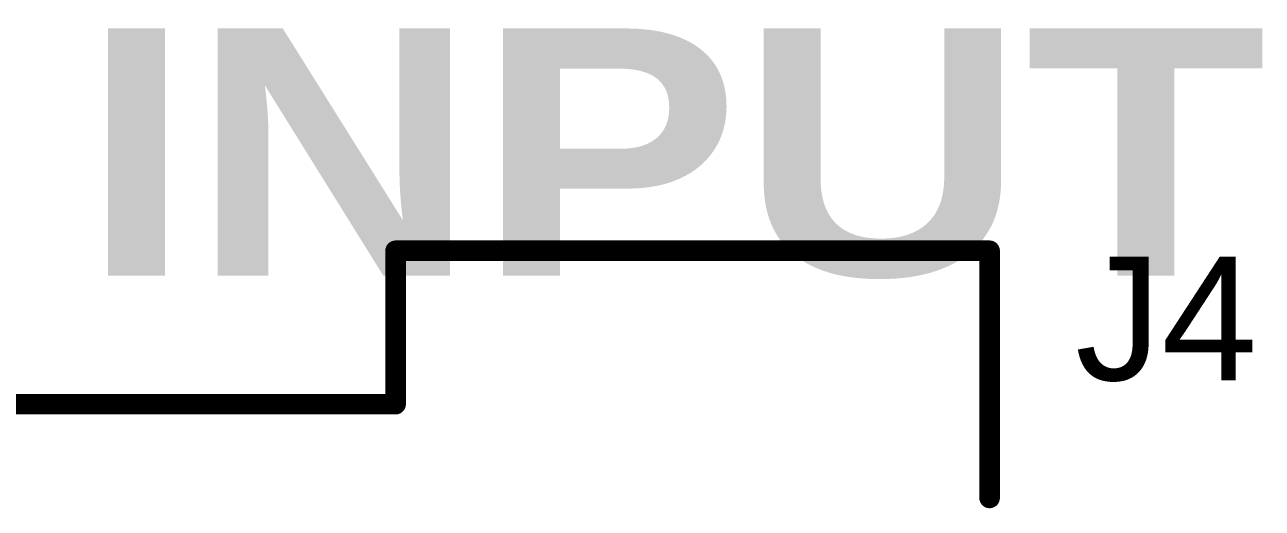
# Model space of a CAD drawing. Header units: inches. Extents: x -18 to 5357, y -8 to 5291.
# Drawn here: x 29.73 to 37.36, y 5.57 to 8.55 of the extents above; entities that cross this region are included whole.
import ezdxf

# ---------------------------------------------------------------- set-up
doc = ezdxf.new("R2010")
doc.units = ezdxf.units.IN
doc.layers.add('Top Overlay', color=2, linetype='Continuous')
doc.styles.add('Arial', font='', dxfattribs={"height": 0.2})
doc.styles.add('Arial Black_Bold', font='', dxfattribs={"height": 0.2})
doc.styles.get('Arial').set_extended_font_data('Arial')
doc.styles.get('Arial Black_Bold').set_extended_font_data('Arial Black', bold=True)

# ---------------------------------------------------------------- blocks, each defined once
blk = doc.blocks.new('DC_050_B200_84')
at = {"layer": 'Top Overlay'}
for points in [[(5.5088, 4.7782, 0.127, 0.127, 0), (5.5088, -0.8352, 0.127, 0.127, 0)], [(6.4546, -0.8352, 0.127, 0.127, 0), (5.5088, -0.8352, 0.127, 0.127, 0)], [(6.4546, -0.8352, 0.127, 0.127, 0), (6.4546, -4.5, 0.127, 0.127, 0)], [(4.9306, -4.5, 0.127, 0.127, 0), (6.4546, -4.5, 0.127, 0.127, 0)]]:
    blk.add_lwpolyline(points, format="xyseb", dxfattribs=at)
for points in [[(5.477, -0.8352, 0.0635, 0.0635, 1), (5.5405, -0.8352, 0.0635, 0.0635, 1)], [(5.477, -0.8352, 0.0635, 0.0635, 1), (5.5405, -0.8352, 0.0635, 0.0635, 1)], [(6.4229, -0.8352, 0.0635, 0.0635, 1), (6.4864, -0.8352, 0.0635, 0.0635, 1)], [(6.4229, -0.8352, 0.0635, 0.0635, 1), (6.4864, -0.8352, 0.0635, 0.0635, 1)], [(4.8989, -4.5, 0.0635, 0.0635, 1), (4.9624, -4.5, 0.0635, 0.0635, 1)], [(6.4229, -4.5, 0.0635, 0.0635, 1), (6.4864, -4.5, 0.0635, 0.0635, 1)], [(6.4229, -4.5, 0.0635, 0.0635, 1), (6.4864, -4.5, 0.0635, 0.0635, 1)]]:
    blk.add_lwpolyline(points, format="xyseb", close=True, dxfattribs=at)

msp = doc.modelspace()

# ---------------------------------------------------------------- block references
at = {"rotation": 90}
msp.add_blockref('DC_050_B200_84', (31.1791, 0.6991), dxfattribs=at)

# ---------------------------------------------------------------- texts
at = {"layer": 'Top Overlay'}
for s, height, style, p in [('DC INPUT', 1.524, 'Arial Black_Bold', (25.881, 7.0007)), ('J4', 0.762, 'Arial', (36.207, 6.3556))]:
    msp.add_text(s, height=height, dxfattribs=dict(at, style=style)).set_placement(p)

doc.saveas('drawing.dxf')
